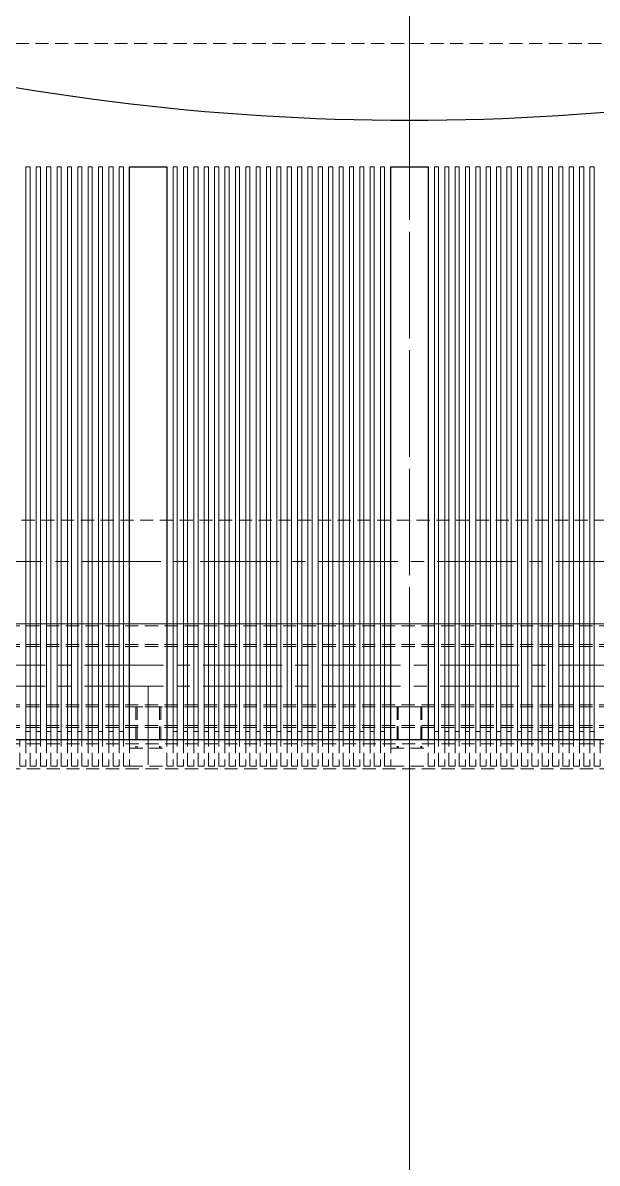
# Model space of a CAD drawing. Header units: millimetres. Extents: x 0 to 10987, y 0 to 7892.
# Drawn here: x 1360.1 to 1498.6, y 5698.7 to 5973.8 of the extents above; entities that cross this region are included whole.
import ezdxf

# ---------------------------------------------------------------- set-up
doc = ezdxf.new("R2010")
doc.units = ezdxf.units.MM
doc.linetypes.add('CENTER2', pattern=[28.575, 19.05, -3.175, 3.175, -3.175])
doc.linetypes.add('HIDDEN2', pattern=[4.7625, 3.175, -1.5875])
for name, color, linetype, lineweight in [('01_外形線', 7, 'Continuous', 25), ('03_かくれ線', 6, 'HIDDEN2', 13), ('04_中心線', 1, 'CENTER2', 9)]:
    doc.layers.add(name, color=color, linetype=linetype, lineweight=lineweight)

msp = doc.modelspace()

# ---------------------------------------------------------------- linework, layer by layer
msp.add_arc((1453.392, 6522.835), 572.5, 255.58823, 284.41177)
at = {"layer": '01_外形線', "lineweight": 0}
for p, q in [((1360.892, 5802.838), (1361.892, 5802.838)), ((1363.392, 5802.838), (1364.392, 5802.838)), ((1365.892, 5802.838), (1366.892, 5802.838)), ((1368.392, 5802.838), (1369.392, 5802.838)), ((1370.892, 5802.838), (1371.892, 5802.838)), ((1373.392, 5802.838), (1374.392, 5802.838)), ((1375.892, 5802.838), (1376.892, 5802.838)), ((1378.392, 5802.838), (1379.392, 5802.838)), ((1380.892, 5802.838), (1381.892, 5802.838)), ((1383.392, 5802.838), (1384.392, 5802.838)), ((1396.392, 5802.838), (1397.392, 5802.838)), ((1398.892, 5802.838), (1399.892, 5802.838)), ((1401.392, 5802.838), (1402.392, 5802.838)), ((1403.892, 5802.838), (1404.892, 5802.838)), ((1406.392, 5802.838), (1407.392, 5802.838)), ((1408.892, 5802.838), (1409.892, 5802.838)), ((1411.392, 5802.838), (1412.392, 5802.838)), ((1413.892, 5802.838), (1414.892, 5802.838)), ((1416.392, 5802.838), (1417.392, 5802.838)), ((1418.892, 5802.838), (1419.892, 5802.838)), ((1421.392, 5802.838), (1422.392, 5802.838)), ((1423.892, 5802.838), (1424.892, 5802.838)), ((1426.392, 5802.838), (1427.392, 5802.838)), ((1428.892, 5802.838), (1429.892, 5802.838)), ((1431.392, 5802.838), (1432.392, 5802.838)), ((1433.892, 5802.838), (1434.892, 5802.838)), ((1436.392, 5802.838), (1437.392, 5802.838)), ((1438.892, 5802.838), (1439.892, 5802.838)), ((1441.392, 5802.838), (1442.392, 5802.838)), ((1443.892, 5802.838), (1444.892, 5802.838)), ((1446.392, 5802.838), (1447.392, 5802.838)), ((1459.392, 5802.838), (1460.392, 5802.838)), ((1461.892, 5802.838), (1462.892, 5802.838)), ((1464.392, 5802.838), (1465.392, 5802.838)), ((1466.892, 5802.838), (1467.892, 5802.838)), ((1469.392, 5802.838), (1470.392, 5802.838)), ((1471.892, 5802.838), (1472.892, 5802.838)), ((1474.392, 5802.838), (1475.392, 5802.838)), ((1476.892, 5802.838), (1477.892, 5802.838)), ((1479.392, 5802.838), (1480.392, 5802.838)), ((1481.892, 5802.838), (1482.892, 5802.838)), ((1484.392, 5802.838), (1485.392, 5802.838)), ((1486.892, 5802.838), (1487.892, 5802.838)), ((1489.392, 5802.838), (1490.392, 5802.838)), ((1491.892, 5802.838), (1492.892, 5802.838)), ((1494.392, 5802.838), (1495.392, 5802.838)), ((1496.892, 5802.838), (1497.892, 5802.838))]:
    msp.add_line(p, q, dxfattribs=at)
at = {"layer": '01_外形線'}
msp.add_line((1592.892, 5800.837), (1313.892, 5800.837), dxfattribs=at)
at = {"layer": '01_外形線', "lineweight": 0}
for points in [[(1361.892, 5800.837), (1361.892, 5939.107), (1360.892, 5939.107), (1360.892, 5800.837)], [(1364.392, 5800.837), (1364.392, 5939.107), (1363.392, 5939.107), (1363.392, 5800.837)], [(1366.892, 5800.837), (1366.892, 5939.107), (1365.892, 5939.107), (1365.892, 5800.837)], [(1369.392, 5800.837), (1369.392, 5939.107), (1368.392, 5939.107), (1368.392, 5800.837)], [(1371.892, 5800.837), (1371.892, 5939.107), (1370.892, 5939.107), (1370.892, 5800.837)], [(1374.392, 5800.837), (1374.392, 5939.107), (1373.392, 5939.107), (1373.392, 5800.837)], [(1376.892, 5800.837), (1376.892, 5939.107), (1375.892, 5939.107), (1375.892, 5800.837)], [(1379.392, 5800.837), (1379.392, 5939.107), (1378.392, 5939.107), (1378.392, 5800.837)], [(1381.892, 5800.837), (1381.892, 5939.107), (1380.892, 5939.107), (1380.892, 5800.837)], [(1384.392, 5800.837), (1384.392, 5939.107), (1383.392, 5939.107), (1383.392, 5800.837)], [(1397.392, 5800.837), (1397.392, 5939.107), (1396.392, 5939.107), (1396.392, 5800.837)], [(1399.892, 5800.837), (1399.892, 5939.107), (1398.892, 5939.107), (1398.892, 5800.837)], [(1402.392, 5800.837), (1402.392, 5939.107), (1401.392, 5939.107), (1401.392, 5800.837)], [(1404.892, 5800.837), (1404.892, 5939.107), (1403.892, 5939.107), (1403.892, 5800.837)], [(1407.392, 5800.837), (1407.392, 5939.107), (1406.392, 5939.107), (1406.392, 5800.837)], [(1409.892, 5800.837), (1409.892, 5939.107), (1408.892, 5939.107), (1408.892, 5800.837)], [(1412.392, 5800.837), (1412.392, 5939.107), (1411.392, 5939.107), (1411.392, 5800.837)], [(1414.892, 5800.837), (1414.892, 5939.107), (1413.892, 5939.107), (1413.892, 5800.837)], [(1417.392, 5800.837), (1417.392, 5939.107), (1416.392, 5939.107), (1416.392, 5800.837)], [(1419.892, 5800.837), (1419.892, 5939.107), (1418.892, 5939.107), (1418.892, 5800.837)], [(1422.392, 5800.837), (1422.392, 5939.107), (1421.392, 5939.107), (1421.392, 5800.837)], [(1424.892, 5800.837), (1424.892, 5939.107), (1423.892, 5939.107), (1423.892, 5800.837)], [(1427.392, 5800.837), (1427.392, 5939.107), (1426.392, 5939.107), (1426.392, 5800.837)], [(1429.892, 5800.837), (1429.892, 5939.107), (1428.892, 5939.107), (1428.892, 5800.837)], [(1432.392, 5800.837), (1432.392, 5939.107), (1431.392, 5939.107), (1431.392, 5800.837)], [(1434.892, 5800.837), (1434.892, 5939.107), (1433.892, 5939.107), (1433.892, 5800.837)], [(1437.392, 5800.837), (1437.392, 5939.107), (1436.392, 5939.107), (1436.392, 5800.837)], [(1439.892, 5800.837), (1439.892, 5939.107), (1438.892, 5939.107), (1438.892, 5800.837)], [(1442.392, 5800.837), (1442.392, 5939.107), (1441.392, 5939.107), (1441.392, 5800.837)], [(1444.892, 5800.837), (1444.892, 5939.107), (1443.892, 5939.107), (1443.892, 5800.837)], [(1447.392, 5800.837), (1447.392, 5939.107), (1446.392, 5939.107), (1446.392, 5800.837)], [(1460.392, 5800.837), (1460.392, 5939.107), (1459.392, 5939.107), (1459.392, 5800.837)], [(1462.892, 5800.837), (1462.892, 5939.107), (1461.892, 5939.107), (1461.892, 5800.837)], [(1465.392, 5800.837), (1465.392, 5939.107), (1464.392, 5939.107), (1464.392, 5800.837)], [(1467.892, 5800.837), (1467.892, 5939.107), (1466.892, 5939.107), (1466.892, 5800.837)], [(1470.392, 5800.837), (1470.392, 5939.107), (1469.392, 5939.107), (1469.392, 5800.837)], [(1472.892, 5800.837), (1472.892, 5939.107), (1471.892, 5939.107), (1471.892, 5800.837)], [(1475.392, 5800.837), (1475.392, 5939.107), (1474.392, 5939.107), (1474.392, 5800.837)], [(1477.892, 5800.837), (1477.892, 5939.107), (1476.892, 5939.107), (1476.892, 5800.837)], [(1480.392, 5800.837), (1480.392, 5939.107), (1479.392, 5939.107), (1479.392, 5800.837)], [(1482.892, 5800.837), (1482.892, 5939.107), (1481.892, 5939.107), (1481.892, 5800.837)], [(1485.392, 5800.837), (1485.392, 5939.107), (1484.392, 5939.107), (1484.392, 5800.837)], [(1487.892, 5800.837), (1487.892, 5939.107), (1486.892, 5939.107), (1486.892, 5800.837)], [(1490.392, 5800.837), (1490.392, 5939.107), (1489.392, 5939.107), (1489.392, 5800.837)], [(1492.892, 5800.837), (1492.892, 5939.107), (1491.892, 5939.107), (1491.892, 5800.837)], [(1495.392, 5800.837), (1495.392, 5939.107), (1494.392, 5939.107), (1494.392, 5800.837)], [(1497.892, 5800.837), (1497.892, 5939.107), (1496.892, 5939.107), (1496.892, 5800.837)]]:
    msp.add_lwpolyline(points, dxfattribs=at)
at = {"layer": '01_外形線'}
for points in [[(1385.892, 5800.837), (1385.892, 5939.107), (1394.892, 5939.107), (1394.892, 5800.837)], [(1448.892, 5800.837), (1448.892, 5939.107), (1457.892, 5939.107), (1457.892, 5800.837)]]:
    msp.add_lwpolyline(points, dxfattribs=at)
at = {"layer": '03_かくれ線'}
for p, q in [((1278.892, 5853.838), (1586.892, 5853.838)), ((1320.892, 5828.838), (1572.892, 5828.838)), ((1322.892, 5828.838), (1583.892, 5828.838)), ((1322.892, 5828.338), (1583.892, 5828.338)), ((1322.892, 5823.838), (1583.892, 5823.838)), ((1322.892, 5823.338), (1583.892, 5823.338)), ((1322.892, 5809.338), (1583.892, 5809.338)), ((1322.892, 5808.838), (1583.892, 5808.838)), ((1322.892, 5804.338), (1583.892, 5804.338)), ((1322.892, 5803.838), (1583.892, 5803.838)), ((1592.892, 5799.873), (1313.892, 5799.873)), ((1592.892, 5793.838), (1313.892, 5793.838))]:
    msp.add_line(p, q, dxfattribs=at)
at = {"layer": '03_かくれ線', "transparency": 33554559}
for p, q in [((1385.892, 5808.838), (1394.892, 5808.838)), ((1387.392, 5808.838), (1387.392, 5798.838)), ((1387.692, 5808.838), (1387.692, 5798.838)), ((1393.092, 5808.838), (1393.092, 5798.838)), ((1393.392, 5808.838), (1393.392, 5798.838)), ((1448.892, 5808.838), (1457.892, 5808.838)), ((1450.392, 5808.838), (1450.392, 5798.838)), ((1450.692, 5808.838), (1450.692, 5798.838)), ((1456.092, 5808.838), (1456.092, 5798.838)), ((1456.392, 5808.838), (1456.392, 5798.838)), ((1385.892, 5798.838), (1394.892, 5798.838)), ((1448.892, 5798.838), (1457.892, 5798.838))]:
    msp.add_line(p, q, dxfattribs=at)
at = {"layer": '03_かくれ線'}
msp.add_lwpolyline([(1578.892, 5831.835), (1578.892, 5965.835, 0.4142136), (1575.892, 5968.835), (1330.892, 5968.835, 0.4142136), (1327.892, 5965.835), (1327.892, 5831.835, 0.4142136), (1330.892, 5828.835), (1575.892, 5828.835, 0.4142136)], format="xyb", close=True, dxfattribs=at)
at = {"layer": '03_かくれ線', "transparency": 33554559}
for points in [[(1360.892, 5800.837), (1360.892, 5794.506), (1359.392, 5794.506), (1359.392, 5800.837)], [(1363.392, 5800.837), (1363.392, 5794.506), (1361.892, 5794.506), (1361.892, 5800.837)], [(1365.892, 5800.837), (1365.892, 5794.506), (1364.392, 5794.506), (1364.392, 5800.837)], [(1368.392, 5800.837), (1368.392, 5794.506), (1366.892, 5794.506), (1366.892, 5800.837)], [(1370.892, 5800.837), (1370.892, 5794.506), (1369.392, 5794.506), (1369.392, 5800.837)], [(1373.392, 5800.837), (1373.392, 5794.506), (1371.892, 5794.506), (1371.892, 5800.837)], [(1375.892, 5800.837), (1375.892, 5794.506), (1374.392, 5794.506), (1374.392, 5800.837)], [(1378.392, 5800.837), (1378.392, 5794.506), (1376.892, 5794.506), (1376.892, 5800.837)], [(1380.892, 5800.837), (1380.892, 5794.506), (1379.392, 5794.506), (1379.392, 5800.837)], [(1383.392, 5800.837), (1383.392, 5794.506), (1381.892, 5794.506), (1381.892, 5800.837)], [(1385.892, 5800.837), (1385.892, 5794.506), (1384.392, 5794.506), (1384.392, 5800.837)], [(1385.892, 5800.837), (1385.892, 5794.506), (1394.892, 5794.506), (1394.892, 5800.837)], [(1396.392, 5800.837), (1396.392, 5794.506), (1394.892, 5794.506), (1394.892, 5800.837)], [(1398.892, 5800.837), (1398.892, 5794.506), (1397.392, 5794.506), (1397.392, 5800.837)], [(1401.392, 5800.837), (1401.392, 5794.506), (1399.892, 5794.506), (1399.892, 5800.837)], [(1403.892, 5800.837), (1403.892, 5794.506), (1402.392, 5794.506), (1402.392, 5800.837)], [(1406.392, 5800.837), (1406.392, 5794.506), (1404.892, 5794.506), (1404.892, 5800.837)], [(1408.892, 5800.837), (1408.892, 5794.506), (1407.392, 5794.506), (1407.392, 5800.837)], [(1411.392, 5800.837), (1411.392, 5794.506), (1409.892, 5794.506), (1409.892, 5800.837)], [(1413.892, 5800.837), (1413.892, 5794.506), (1412.392, 5794.506), (1412.392, 5800.837)], [(1416.392, 5800.837), (1416.392, 5794.506), (1414.892, 5794.506), (1414.892, 5800.837)], [(1418.892, 5800.837), (1418.892, 5794.506), (1417.392, 5794.506), (1417.392, 5800.837)], [(1421.392, 5800.837), (1421.392, 5794.506), (1419.892, 5794.506), (1419.892, 5800.837)], [(1423.892, 5800.837), (1423.892, 5794.506), (1422.392, 5794.506), (1422.392, 5800.837)], [(1426.392, 5800.837), (1426.392, 5794.506), (1424.892, 5794.506), (1424.892, 5800.837)], [(1428.892, 5800.837), (1428.892, 5794.506), (1427.392, 5794.506), (1427.392, 5800.837)], [(1431.392, 5800.837), (1431.392, 5794.506), (1429.892, 5794.506), (1429.892, 5800.837)], [(1433.892, 5800.837), (1433.892, 5794.506), (1432.392, 5794.506), (1432.392, 5800.837)], [(1436.392, 5800.837), (1436.392, 5794.506), (1434.892, 5794.506), (1434.892, 5800.837)], [(1438.892, 5800.837), (1438.892, 5794.506), (1437.392, 5794.506), (1437.392, 5800.837)], [(1441.392, 5800.837), (1441.392, 5794.506), (1439.892, 5794.506), (1439.892, 5800.837)], [(1443.892, 5800.837), (1443.892, 5794.506), (1442.392, 5794.506), (1442.392, 5800.837)], [(1446.392, 5800.837), (1446.392, 5794.506), (1444.892, 5794.506), (1444.892, 5800.837)], [(1448.892, 5800.837), (1448.892, 5794.506), (1447.392, 5794.506), (1447.392, 5800.837)], [(1448.892, 5800.837), (1448.892, 5794.506), (1457.892, 5794.506), (1457.892, 5800.837)], [(1459.392, 5800.837), (1459.392, 5794.506), (1457.892, 5794.506), (1457.892, 5800.837)], [(1461.892, 5800.837), (1461.892, 5794.506), (1460.392, 5794.506), (1460.392, 5800.837)], [(1464.392, 5800.837), (1464.392, 5794.506), (1462.892, 5794.506), (1462.892, 5800.837)], [(1466.892, 5800.837), (1466.892, 5794.506), (1465.392, 5794.506), (1465.392, 5800.837)], [(1469.392, 5800.837), (1469.392, 5794.506), (1467.892, 5794.506), (1467.892, 5800.837)], [(1471.892, 5800.837), (1471.892, 5794.506), (1470.392, 5794.506), (1470.392, 5800.837)], [(1474.392, 5800.837), (1474.392, 5794.506), (1472.892, 5794.506), (1472.892, 5800.837)], [(1476.892, 5800.837), (1476.892, 5794.506), (1475.392, 5794.506), (1475.392, 5800.837)], [(1479.392, 5800.837), (1479.392, 5794.506), (1477.892, 5794.506), (1477.892, 5800.837)], [(1481.892, 5800.837), (1481.892, 5794.506), (1480.392, 5794.506), (1480.392, 5800.837)], [(1484.392, 5800.837), (1484.392, 5794.506), (1482.892, 5794.506), (1482.892, 5800.837)], [(1486.892, 5800.837), (1486.892, 5794.506), (1485.392, 5794.506), (1485.392, 5800.837)], [(1489.392, 5800.837), (1489.392, 5794.506), (1487.892, 5794.506), (1487.892, 5800.837)], [(1491.892, 5800.837), (1491.892, 5794.506), (1490.392, 5794.506), (1490.392, 5800.837)], [(1494.392, 5800.837), (1494.392, 5794.506), (1492.892, 5794.506), (1492.892, 5800.837)], [(1496.892, 5800.837), (1496.892, 5794.506), (1495.392, 5794.506), (1495.392, 5800.837)], [(1499.392, 5800.837), (1499.392, 5794.506), (1497.892, 5794.506), (1497.892, 5800.837)]]:
    msp.add_lwpolyline(points, dxfattribs=at)
at = {"layer": '04_中心線'}
for p, q in [((1453.392, 5945.335), (1453.392, 6015.335)), ((1453.392, 6008.835), (1453.392, 5633.835)), ((1453.392, 5640.835), (1453.392, 6008.835)), ((1764.892, 5843.838), (1222.892, 5843.838)), ((1317.892, 5818.838), (1588.892, 5818.838)), ((1317.892, 5813.838), (1588.892, 5813.838)), ((1390.396, 5813.838), (1390.391, 5793.838)), ((1453.396, 5813.838), (1453.391, 5793.838)), ((1453.392, 5663.838), (1453.392, 5793.838))]:
    msp.add_line(p, q, dxfattribs=at)

doc.saveas('drawing.dxf')
